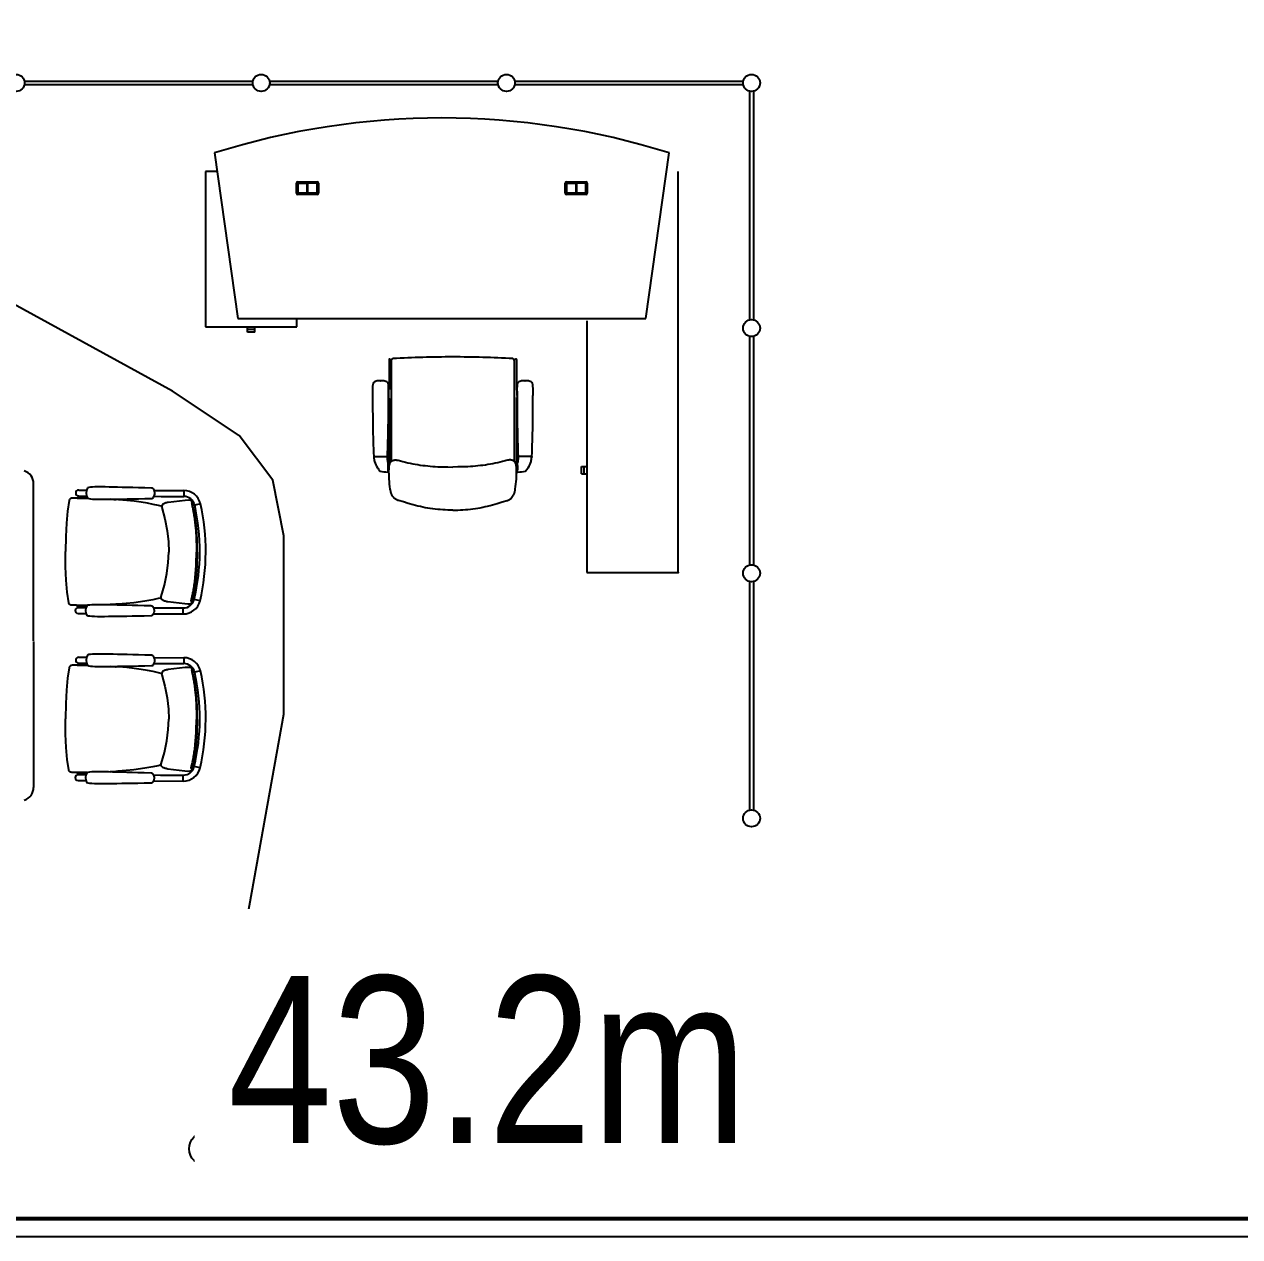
# Model space of a CAD drawing. Header units: millimetres. Extents: x 391350 to 515311, y -283575 to -199845.
# Drawn here: x 419311 to 424764, y -277445 to -272005 of the extents above; entities that cross this region are included whole.
import ezdxf

# ---------------------------------------------------------------- set-up
doc = ezdxf.new("R2010")
doc.units = ezdxf.units.MM
doc.set_wipeout_variables(frame=1)
doc.layers.add('Evac_Path_Fail', color=1, linetype='Continuous')
doc.styles.get("Standard").update_dxf_attribs({"font": 'arial.ttf'})

msp = doc.modelspace()

# ---------------------------------------------------------------- linework, layer by layer
at = {"color": 0}
for p, q in [((419311.5, -272259.3), (420336.5, -272259.3)), ((420336.5, -272276.3), (419311.5, -272276.3)), ((420411.5, -272259.3), (421436.5, -272259.3)), ((421436.5, -272276.3), (420411.5, -272276.3)), ((421511.5, -272259.3), (422536.5, -272259.3)), ((422536.5, -272276.3), (421511.5, -272276.3)), ((422565.5, -273330.3), (422565.5, -272305.3)), ((422582.5, -272305.3), (422582.5, -273330.3)), ((420164.7, -272581.9), (420269.2, -273325)), ((422099.2, -273325), (422203.6, -272581.9)), ((420123.2, -272665), (420123.2, -273362)), ((420176.4, -272665), (420123.2, -272665)), ((420538.2, -272711), (420624.2, -272711)), ((421744.2, -272711), (421830.2, -272711)), ((422245.2, -274465), (422245.2, -272665)), ((420532.2, -272763), (420532.2, -272717)), ((420538.2, -272719), (420538.2, -272761)), ((420624.2, -272769), (420538.2, -272769)), ((420538.7, -272761), (420538.7, -272719)), ((420622.2, -272717), (420540.2, -272717)), ((420540.2, -272717.5), (420580.9, -272717.5)), ((420580.9, -272762.5), (420540.2, -272762.5)), ((420540.2, -272763), (420622.2, -272763)), ((420578.9, -272717.5), (420578.9, -272762.5)), ((420580.9, -272717.5), (420580.9, -272762.5)), ((420581.4, -272762.5), (420581.4, -272717.5)), ((420622.2, -272717.5), (420581.4, -272717.5)), ((420622.2, -272762.5), (420581.4, -272762.5)), ((420583.4, -272762.5), (420583.4, -272717.5)), ((420623.7, -272719), (420623.7, -272761)), ((420624.2, -272761), (420624.2, -272719)), ((420630.2, -272717), (420630.2, -272763)), ((421738.2, -272763), (421738.2, -272717)), ((421744.2, -272719), (421744.2, -272761)), ((421830.2, -272769), (421744.2, -272769)), ((421744.7, -272761), (421744.7, -272719)), ((421828.2, -272717), (421746.2, -272717)), ((421746.2, -272717.5), (421786.9, -272717.5)), ((421786.9, -272762.5), (421746.2, -272762.5)), ((421746.2, -272763), (421828.2, -272763)), ((421784.9, -272717.5), (421784.9, -272762.5)), ((421786.9, -272717.5), (421786.9, -272762.5)), ((421787.4, -272762.5), (421787.4, -272717.5)), ((421828.2, -272717.5), (421787.4, -272717.5)), ((421828.2, -272762.5), (421787.4, -272762.5)), ((421789.4, -272762.5), (421789.4, -272717.5)), ((421829.7, -272719), (421829.7, -272761)), ((421830.2, -272761), (421830.2, -272719)), ((421836.2, -272717), (421836.2, -272763)), ((420123.2, -273362), (420534.2, -273362)), ((420269.2, -273325), (422099.2, -273325)), ((420311.7, -273374.5), (420311.7, -273362)), ((420345.7, -273374.5), (420345.7, -273362)), ((420534.2, -273362), (420534.2, -273325)), ((421835.2, -273335.3), (421835.2, -274465)), ((420345.7, -273374.5), (420311.7, -273374.5)), ((420311.8, -273386.5), (420311.8, -273374.5)), ((420345.6, -273386.5), (420311.8, -273386.5)), ((420345.6, -273386.5), (420345.6, -273374.5)), ((422565.5, -274430.3), (422565.5, -273405.3)), ((422582.5, -273405.3), (422582.5, -274430.3)), ((420947.4, -273508.7), (420947.4, -273643.2)), ((420950.2, -273506.9), (420957.5, -273510.4)), ((420957.4, -273511.5), (420957.4, -273966.1)), ((421516.5, -273506.9), (421509.3, -273510.4)), ((421509.4, -273511.5), (421509.4, -273966.1)), ((421519.4, -273508.7), (421519.4, -273643.2)), ((420909.4, -273604.4, -0.1), (420908.4, -273604.4, -0.1)), ((420909.4, -273604.4, -0.1), (420910.4, -273604.4, -0.1)), ((421557.3, -273604.4, -0.1), (421556.3, -273604.4, -0.1)), ((421557.3, -273604.4, -0.1), (421558.3, -273604.4, -0.1)), ((420944.4, -273650.3), (420944.4, -273676.2)), ((420945.9, -273646.7), (420945.8, -273646.8)), ((420945.9, -273679.8), (420945.8, -273679.7)), ((420947.4, -273683.3), (420947.4, -273973.6)), ((421519.4, -273683.3), (421519.4, -273973.6)), ((421520.8, -273646.7), (421520.9, -273646.8)), ((421520.8, -273679.8), (421520.9, -273679.7)), ((421522.4, -273650.3), (421522.4, -273676.2)), ((420879.2, -273944.2, -0.1), (420939.6, -273944.2, -0.1)), ((420879.4, -273944.2, -0.1), (420879.4, -273947.2, -0.1)), ((420939.4, -273944.2, -0.1), (420939.4, -273958, -0.1)), ((421587.5, -273944.2, -0.1), (421527.1, -273944.2, -0.1)), ((421527.3, -273944.2, -0.1), (421527.3, -273958, -0.1)), ((421587.3, -273944.2, -0.1), (421587.3, -273947.2, -0.1)), ((420943.4, -274012.6, -0.1), (420943.4, -273974.2, -0.1)), ((420943.4, -273979.2, -0.1), (420946.4, -273984.2, -0.1)), ((420943.4, -273984.2, -0.1), (420943.4, -274004.2, -0.1)), ((420943.4, -273988.2, -0.1), (420943.4, -273986.5, -0.1)), ((420943.4, -274000.4, -0.1), (420943.4, -273988.2, -0.1)), ((420943.4, -274000.2, -0.1), (420943.4, -274002, -0.1)), ((420943.4, -274009.2, -0.1), (420946.4, -274004.2, -0.1)), ((420946.4, -273984.2, -0.1), (420946.4, -273987.2, -0.1)), ((420946.4, -273987.2, -0.1), (420946.4, -274001.2, -0.1)), ((420946.4, -274001.2, -0.1), (420946.4, -274004.2, -0.1)), ((421523.3, -273979.2, -0.1), (421520.3, -273984.2, -0.1)), ((421520.3, -273984.2, -0.1), (421520.3, -273987.2, -0.1)), ((421520.3, -273987.2, -0.1), (421520.3, -274001.2, -0.1)), ((421520.3, -274001.2, -0.1), (421520.3, -274004.2, -0.1)), ((421523.3, -274009.2, -0.1), (421520.3, -274004.2, -0.1)), ((421523.3, -274012.6, -0.1), (421523.3, -273974.2, -0.1)), ((421523.3, -273984.2, -0.1), (421523.3, -274004.2, -0.1)), ((421523.3, -273988.2, -0.1), (421523.3, -273986.5, -0.1)), ((421523.3, -274000.4, -0.1), (421523.3, -273988.2, -0.1)), ((421523.3, -274000.2, -0.1), (421523.3, -274002, -0.1)), ((421810.2, -274022.4), (421810.2, -273988.6)), ((421810.2, -273988.6), (421822.2, -273988.6)), ((421810.2, -274022.4), (421822.2, -274022.4)), ((421822.2, -274022.5), (421822.2, -273988.5)), ((421822.2, -273988.5), (421835.2, -273988.5)), ((421822.2, -274022.5), (421835.2, -274022.5)), ((419352.7, -274770.9), (419352.7, -274065.8)), ((419540.3, -274130.7, 0.3), (419535.9, -274130.7, 0.3)), ((419546.6, -274130.7, 0.3), (419540.3, -274130.7, 0.3)), ((419548, -274130.6, 0.3), (419540.8, -274130.7, 0.3)), ((419547.9, -274130.6, 0.3), (419546.6, -274130.7, 0.3)), ((419563.9, -274130.7, 0.3), (419547.9, -274130.6, 0.3)), ((419554.9, -274121.1, 0.3), (419590.3, -274121.3, 0.3)), ((419555, -274094.4, 0.3), (419590.4, -274094.6, 0.3)), ((419890.1, -274128.2, 0.3), (419890.1, -274128.2, 0.3)), ((419890.2, -274090.6, 0.3), (419890.2, -274090.6, 0.3)), ((419893.1, -274122.7, 0.3), (419924.9, -274122.9, 0.3)), ((419893.2, -274096, 0.3), (420026.8, -274096.7, 0.3)), ((419924.9, -274122.9, 0.3), (420026.7, -274123.4, 0.3)), ((420026.8, -274096.7, 0.3), (420026.7, -274123.4, 0.3)), ((419512.1, -274141.7, 0.3), (419512.1, -274141.7, 0.3)), ((419723.4, -274137.3, 0.3), (419698.4, -274135.7, 0.3)), ((419924.5, -274167, 0.3), (419925.2, -274167.2, 0.3)), ((419927.3, -274167.7, 0.3), (419925.2, -274167.2, 0.3)), ((419927.5, -274173.4, 0.3), (419927.5, -274173.4, 0.3)), ((420056.3, -274140.7, 0.3), (420047.3, -274140.4, 0.3)), ((420056.7, -274140.8, 0.3), (420056.3, -274140.7, 0.3)), ((420058.5, -274141.3, 0.3), (420056.7, -274140.8, 0.3)), ((420060, -274142.4, 0.3), (420058.5, -274141.3, 0.3)), ((420061.2, -274143.8, 0.3), (420060, -274142.4, 0.3)), ((420064.7, -274152.7, 0.3), (420064.7, -274152.7, 0.3)), ((420101.3, -274156.5, 0.3), (420075.3, -274162.4, 0.3)), ((421233.4, -274184.5), (421233.3, -274184.5)), ((421233.3, -274184.5), (421233.4, -274184.5)), ((421835.2, -274465), (422245.2, -274465)), ((422565.5, -275530.3), (422565.5, -274505.3)), ((422582.5, -274505.3), (422582.5, -275530.3)), ((419509.9, -274600.4, 0.3), (419509.9, -274600.4, 0.3)), ((419538, -274611.8, 0.3), (419533.6, -274611.7, 0.3)), ((419544.3, -274611.8, 0.3), (419538, -274611.8, 0.3)), ((419545.7, -274611.9, 0.3), (419538.5, -274611.7, 0.3)), ((419545.6, -274611.9, 0.3), (419544.3, -274611.8, 0.3)), ((419561.6, -274612, 0.3), (419545.6, -274611.9, 0.3)), ((419552.5, -274621.4, 0.3), (419587.9, -274621.6, 0.3)), ((419721.1, -274606.8, 0.3), (419696.2, -274608.3, 0.3)), ((419887.7, -274617.6, 0.3), (419887.7, -274617.6, 0.3)), ((419890.7, -274623, 0.3), (419922.5, -274623.2, 0.3)), ((419922.5, -274579.1, 0.3), (419923.2, -274578.9, 0.3)), ((419922.5, -274623.2, 0.3), (420024.3, -274623.7, 0.3)), ((419925.3, -274578.4, 0.3), (419923.2, -274578.9, 0.3)), ((419925.6, -274572.7, 0.3), (419925.6, -274572.8, 0.3)), ((420054.1, -274606.6, 0.3), (420045, -274606.9, 0.3)), ((420054.5, -274606.6, 0.3), (420054.1, -274606.6, 0.3)), ((420056.3, -274606, 0.3), (420054.5, -274606.6, 0.3)), ((420057.8, -274605, 0.3), (420056.3, -274606, 0.3)), ((420059, -274603.6, 0.3), (420057.8, -274605, 0.3)), ((420062.6, -274594.7, 0.3), (420062.6, -274594.7, 0.3)), ((420099.2, -274591.3, 0.3), (420073.2, -274585.1, 0.3)), ((419552.4, -274648.1, 0.3), (419587.8, -274648.3, 0.3)), ((419887.6, -274655.2, 0.3), (419887.6, -274655.2, 0.3)), ((419890.6, -274649.7, 0.3), (420024.2, -274650.4, 0.3)), ((420024.2, -274650.4, 0.3), (420024.3, -274623.7, 0.3)), ((419352.7, -274773.9), (419352.7, -275429)), ((419890.2, -274840.6, 0.3), (419890.2, -274840.6, 0.3)), ((419512.1, -274891.7, 0.3), (419512.1, -274891.7, 0.3)), ((419540.3, -274880.7, 0.3), (419535.9, -274880.7, 0.3)), ((419546.6, -274880.7, 0.3), (419540.3, -274880.7, 0.3)), ((419548, -274880.6, 0.3), (419540.8, -274880.7, 0.3)), ((419547.9, -274880.6, 0.3), (419546.6, -274880.7, 0.3)), ((419563.9, -274880.7, 0.3), (419547.9, -274880.6, 0.3)), ((419554.9, -274871.1, 0.3), (419590.3, -274871.3, 0.3)), ((419555, -274844.4, 0.3), (419590.4, -274844.6, 0.3)), ((419723.4, -274887.3, 0.3), (419698.4, -274885.7, 0.3)), ((419890.1, -274878.2, 0.3), (419890.1, -274878.2, 0.3)), ((419893.1, -274872.7, 0.3), (419924.9, -274872.9, 0.3)), ((419893.2, -274846, 0.3), (420026.8, -274846.7, 0.3)), ((419924.9, -274872.9, 0.3), (420026.7, -274873.4, 0.3)), ((420026.8, -274846.7, 0.3), (420026.7, -274873.4, 0.3)), ((420056.3, -274890.7, 0.3), (420047.3, -274890.4, 0.3)), ((420056.7, -274890.8, 0.3), (420056.3, -274890.7, 0.3)), ((420058.5, -274891.3, 0.3), (420056.7, -274890.8, 0.3)), ((420060, -274892.4, 0.3), (420058.5, -274891.3, 0.3)), ((420061.2, -274893.8, 0.3), (420060, -274892.4, 0.3)), ((419924.5, -274917, 0.3), (419925.2, -274917.2, 0.3)), ((419927.3, -274917.7, 0.3), (419925.2, -274917.2, 0.3)), ((419927.5, -274923.4, 0.3), (419927.5, -274923.4, 0.3)), ((420064.7, -274902.7, 0.3), (420064.7, -274902.7, 0.3)), ((420101.3, -274906.5, 0.3), (420075.3, -274912.4, 0.3)), ((419922.5, -275329.1, 0.3), (419923.2, -275328.9, 0.3)), ((419925.3, -275328.4, 0.3), (419923.2, -275328.9, 0.3)), ((419925.6, -275322.7, 0.3), (419925.6, -275322.8, 0.3)), ((419509.9, -275350.4, 0.3), (419509.9, -275350.4, 0.3)), ((419538, -275361.8, 0.3), (419533.6, -275361.7, 0.3)), ((419544.3, -275361.8, 0.3), (419538, -275361.8, 0.3)), ((419545.7, -275361.9, 0.3), (419538.5, -275361.7, 0.3)), ((419545.6, -275361.9, 0.3), (419544.3, -275361.8, 0.3)), ((419561.6, -275362, 0.3), (419545.6, -275361.9, 0.3)), ((419552.5, -275371.4, 0.3), (419587.9, -275371.6, 0.3)), ((419721.1, -275356.8, 0.3), (419696.2, -275358.3, 0.3)), ((419887.7, -275367.6, 0.3), (419887.7, -275367.6, 0.3)), ((419890.7, -275373, 0.3), (419922.5, -275373.2, 0.3)), ((419922.5, -275373.2, 0.3), (420024.3, -275373.7, 0.3)), ((420024.2, -275400.4, 0.3), (420024.3, -275373.7, 0.3)), ((420054.1, -275356.6, 0.3), (420045, -275356.9, 0.3)), ((420054.5, -275356.6, 0.3), (420054.1, -275356.6, 0.3)), ((420056.3, -275356, 0.3), (420054.5, -275356.6, 0.3)), ((420057.8, -275355, 0.3), (420056.3, -275356, 0.3)), ((420059, -275353.6, 0.3), (420057.8, -275355, 0.3)), ((420062.6, -275344.7, 0.3), (420062.6, -275344.7, 0.3)), ((420099.2, -275341.3, 0.3), (420073.2, -275335.1, 0.3)), ((419552.4, -275398.1, 0.3), (419587.8, -275398.3, 0.3)), ((419887.6, -275405.2, 0.3), (419887.6, -275405.2, 0.3)), ((419890.6, -275399.7, 0.3), (420024.2, -275400.4, 0.3)), ((430845.1, -277360.5), (413148.9, -277360.5)), ((430895.1, -277370), (413149.4, -277370)), ((430895.1, -277445), (413142, -277445))]:
    msp.add_line(p, q, dxfattribs=at)
at = {"color": 0, "flags": 128}
msp.add_lwpolyline([(421233.4, -274184.4), (421222.1, -274184.3), (421210.8, -274184.1), (421199.5, -274183.8), (421188.2, -274183.3), (421176.9, -274182.5), (421165.6, -274181.6), (421154.4, -274180.4), (421143.2, -274179.1), (421132, -274177.5), (421120.9, -274175.7), (421109.8, -274173.7), (421098.8, -274171.4), (421087.9, -274168.9), (421077, -274166.3), (421066.1, -274163.5), (421055.3, -274160.6), (421033.6, -274154.4), (421011.8, -274148.1), (420989.8, -274141.7), (420987.1, -274140.8), (420984.5, -274139.8), (420981.9, -274138.7), (420979.4, -274137.5), (420977, -274136), (420974.7, -274134.4), (420972.5, -274132.7), (420970.4, -274130.7), (420968.5, -274128.7), (420966.6, -274126.5), (420964.9, -274124.2), (420963.3, -274121.9), (420961.8, -274119.5), (420960.5, -274117), (420959.2, -274114.4), (420958.1, -274111.8), (420957.1, -274109.2), (420956.2, -274106.5), (420955.5, -274103.8), (420954.8, -274101.1), (420953.7, -274095.5), (420952.8, -274089.9), (420951.3, -274078.7), (420950.1, -274067.5), (420949.1, -274056.3), (420948.3, -274045.1), (420947.6, -274034), (420947.2, -274022.8), (420947.1, -274011.5), (420947.1, -274005.7), (420947.2, -273999.9), (420947.5, -273994.1), (420948, -273988.3), (420948.4, -273985.4), (420948.9, -273982.6), (420949.6, -273979.9), (420950.4, -273977.2), (420951.5, -273974.6), (420952.7, -273972.1), (420954.2, -273969.7), (420956, -273967.5), (420958, -273965.5), (420959.1, -273964.6), (420960.2, -273963.8), (420961.4, -273963.1), (420962.7, -273962.4), (420965.3, -273961.3), (420968, -273960.5), (420970.8, -273959.9), (420973.7, -273959.6), (420976.6, -273959.5), (420979.5, -273959.5), (420982.4, -273959.7), (420985.2, -273960), (420988, -273960.5), (420993.5, -273961.7), (420999, -273963.1), (421009.8, -273966.3), (421020.6, -273969.3), (421031.6, -273972), (421042.6, -273974.5), (421053.7, -273976.7), (421064.8, -273978.7), (421075.9, -273980.6), (421087.1, -273982.3), (421098.3, -273983.8), (421109.5, -273985.1), (421120.7, -273986.3), (421131.9, -273987.4), (421143.2, -273988.3), (421154.4, -273989.1), (421165.7, -273989.7), (421177, -273990.2), (421188.2, -273990.6), (421210.8, -273991.1), (421233.4, -273991.4)], dxfattribs=at)
at = {"color": 0, "extrusion": (0, 0, -1), "flags": 128}
msp.add_lwpolyline([(-421233.4, -274184.4), (-421244.6, -274184.3), (-421255.9, -274184.1), (-421267.2, -274183.8), (-421278.5, -274183.3), (-421289.8, -274182.5), (-421301.1, -274181.6), (-421312.3, -274180.4), (-421323.5, -274179.1), (-421334.7, -274177.5), (-421345.8, -274175.7), (-421356.9, -274173.7), (-421367.9, -274171.4), (-421378.8, -274168.9), (-421389.7, -274166.3), (-421400.6, -274163.5), (-421411.5, -274160.6), (-421433.1, -274154.4), (-421454.9, -274148.1), (-421476.9, -274141.7), (-421479.6, -274140.8), (-421482.2, -274139.8), (-421484.8, -274138.7), (-421487.3, -274137.5), (-421489.7, -274136), (-421492, -274134.4), (-421494.2, -274132.7), (-421496.3, -274130.7), (-421498.2, -274128.7), (-421500.1, -274126.5), (-421501.8, -274124.2), (-421503.4, -274121.9), (-421504.9, -274119.5), (-421506.2, -274117), (-421507.5, -274114.4), (-421508.6, -274111.8), (-421509.6, -274109.2), (-421510.5, -274106.5), (-421511.2, -274103.8), (-421511.9, -274101.1), (-421513, -274095.5), (-421513.9, -274089.9), (-421515.4, -274078.7), (-421516.6, -274067.5), (-421517.6, -274056.3), (-421518.5, -274045.1), (-421519.1, -274034), (-421519.5, -274022.8), (-421519.7, -274011.5), (-421519.6, -274005.7), (-421519.5, -273999.9), (-421519.2, -273994.1), (-421518.8, -273988.3), (-421518.4, -273985.4), (-421517.8, -273982.6), (-421517.2, -273979.9), (-421516.3, -273977.2), (-421515.3, -273974.6), (-421514, -273972.1), (-421512.5, -273969.7), (-421510.7, -273967.5), (-421508.7, -273965.5), (-421507.6, -273964.6), (-421506.5, -273963.8), (-421505.3, -273963.1), (-421504, -273962.4), (-421501.4, -273961.3), (-421498.7, -273960.5), (-421495.9, -273959.9), (-421493, -273959.6), (-421490.1, -273959.5), (-421487.2, -273959.5), (-421484.3, -273959.7), (-421481.5, -273960), (-421478.7, -273960.5), (-421473.2, -273961.7), (-421467.8, -273963.1), (-421456.9, -273966.3), (-421446.1, -273969.3), (-421435.1, -273972), (-421424.1, -273974.5), (-421413, -273976.7), (-421401.9, -273978.7), (-421390.8, -273980.6), (-421379.6, -273982.3), (-421368.4, -273983.8), (-421357.2, -273985.1), (-421346, -273986.3), (-421334.8, -273987.4), (-421323.5, -273988.3), (-421312.3, -273989.1), (-421301, -273989.7), (-421289.7, -273990.2), (-421278.5, -273990.6), (-421255.9, -273991.1), (-421233.4, -273991.4)], dxfattribs=at)
at = {"color": 0, "elevation": 0.3}
for points in [[(419535.9, -274130.7), (419534.1, -274130.7), (419532.3, -274130.7), (419530.7, -274130.7), (419529.2, -274130.8), (419527.8, -274130.8), (419526.5, -274130.9), (419525.3, -274131), (419524.1, -274131.1), (419522.9, -274131.2), (419521.5, -274131.5), (419520.1, -274132), (419518.6, -274132.7), (419517.3, -274133.5), (419515.9, -274134.7), (419514.7, -274136), (419513.6, -274137.6), (419512.7, -274139.4), (419512.1, -274141.4), (419512.1, -274141.7)], [(419595.1, -274131.1), (419586.4, -274130.9), (419563.9, -274130.7)], [(419594.4, -274130.9), (419600, -274132.9), (419607.2, -274134.1), (419616.3, -274135), (419627.6, -274135.6), (419641.3, -274135.9), (419656.6, -274136), (419673.2, -274135.9), (419690.8, -274135.8), (419709.3, -274135.6), (419729.1, -274135.3), (419750.2, -274135), (419772.7, -274134.6), (419796.9, -274134.2), (419823, -274133.7), (419851.5, -274133.1), (419881.9, -274132.4)], [(419882.2, -274086.2), (419851.8, -274085.3), (419823.3, -274084.4), (419797.2, -274083.7), (419773, -274083), (419750.5, -274082.4), (419729.4, -274081.9), (419709.7, -274081.5), (419691.1, -274081.1), (419673.5, -274080.8), (419657, -274080.6), (419641.6, -274080.5), (419627.9, -274080.7), (419616.6, -274081.2), (419607.5, -274081.9), (419600.2, -274083.1), (419594.6, -274085.1)], [(419881.9, -274132.4), (419883.8, -274132.2), (419886.5, -274131.3), (419888.8, -274129.6), (419890.1, -274128.2)], [(419890.2, -274090.6), (419889, -274089.2), (419886.8, -274087.5), (419884.1, -274086.5), (419882.2, -274086.2)], [(419890.1, -274128.2), (419892.7, -274123.7), (419894.9, -274118.1), (419895.9, -274112.4), (419896, -274106.5), (419895, -274100.7), (419892.9, -274095.2), (419890.2, -274090.6)], [(419512.1, -274141.7), (419505.1, -274189), (419500, -274242.5), (419496.6, -274302.8), (419495, -274371)], [(419924.5, -274167), (419913.4, -274164.3), (419889.5, -274159), (419863.3, -274154), (419834.7, -274149.3), (419803.6, -274145), (419770.1, -274141.3), (419733.3, -274138.1), (419723.4, -274137.3)], [(419956.8, -274149.9), (419952.7, -274150.8), (419948.9, -274151.6), (419945.4, -274152.6), (419942.2, -274153.5), (419939.3, -274154.6), (419936.6, -274155.8), (419934.1, -274157.3), (419931.6, -274159.3), (419929.1, -274162.2), (419927.4, -274166.2), (419927, -274170.7), (419927.5, -274173.4)], [(419927.5, -274173.4), (419941.1, -274224.4), (419951.4, -274277), (419957.1, -274327.2), (419958.6, -274373.2)], [(420047.1, -274140.4), (420033.1, -274141.3), (419956.8, -274149.9)], [(420064.7, -274152.7), (420064.1, -274150.5), (420063.2, -274147.7), (420062.2, -274145.5), (420061.2, -274143.8)], [(420086.9, -274373.8), (420086, -274313.3), (420082, -274255.3), (420074.8, -274201.3), (420064.7, -274152.7)], [(419509.9, -274600.4), (419503.3, -274553.1), (419498.8, -274499.5), (419495.9, -274439.3), (419495, -274371)], [(419925.6, -274572.8), (419939.7, -274521.8), (419950.5, -274469.4), (419956.6, -274419.2), (419958.6, -274373.2)], [(420086.9, -274373.8), (420085.4, -274434.3), (420080.9, -274492.3), (420073.1, -274546.2), (420062.6, -274594.7)], [(419533.6, -274611.7), (419531.8, -274611.7), (419530.1, -274611.6), (419528.5, -274611.6), (419527, -274611.5), (419525.6, -274611.5), (419524.3, -274611.4), (419523, -274611.3), (419521.8, -274611.2), (419520.6, -274611), (419519.2, -274610.7), (419517.8, -274610.2), (419516.4, -274609.5), (419515, -274608.7), (419513.7, -274607.5), (419512.4, -274606.2), (419511.4, -274604.6), (419510.5, -274602.8), (419510, -274600.8), (419509.9, -274600.4)], [(419592.8, -274611.8), (419584.1, -274612), (419561.6, -274612)], [(419592.1, -274612.1), (419597.7, -274610.1), (419604.9, -274608.9), (419614, -274608.2), (419625.4, -274607.7), (419639, -274607.5), (419654.4, -274607.6), (419671, -274607.8), (419688.5, -274608.1), (419707.1, -274608.5), (419726.8, -274608.9), (419747.9, -274609.4), (419770.4, -274610), (419794.6, -274610.7), (419820.8, -274611.4), (419849.2, -274612.3), (419879.7, -274613.2)], [(419922.5, -274579.1), (419911.4, -274581.7), (419887.5, -274586.7), (419861.2, -274591.5), (419832.5, -274595.9), (419801.5, -274599.9), (419767.9, -274603.4), (419731, -274606.2), (419721.1, -274606.8)], [(419879.7, -274613.2), (419881.5, -274613.5), (419884.2, -274614.4), (419886.5, -274616.1), (419887.7, -274617.6)], [(419887.7, -274617.6), (419890.4, -274622.1), (419892.4, -274627.7), (419893.5, -274633.4), (419893.4, -274639.3), (419892.4, -274645.1), (419890.3, -274650.6), (419887.6, -274655.2)], [(419954.7, -274596.5), (419950.6, -274595.6), (419946.8, -274594.7), (419943.3, -274593.7), (419940.1, -274592.7), (419937.2, -274591.6), (419934.6, -274590.4), (419932, -274588.9), (419929.5, -274586.9), (419927.1, -274583.9), (419925.4, -274579.9), (419925.1, -274575.4), (419925.6, -274572.7)], [(420044.9, -274606.9), (420030.9, -274605.8), (419954.7, -274596.5)], [(420062.6, -274594.7), (420062, -274597), (420061, -274599.7), (420060, -274601.9), (420059, -274603.6)], [(419879.4, -274659.4), (419849.1, -274660.1), (419820.6, -274660.7), (419794.4, -274661.2), (419770.2, -274661.6), (419747.7, -274662), (419726.7, -274662.3), (419706.9, -274662.6), (419688.3, -274662.7), (419670.8, -274662.9), (419654.2, -274663), (419638.8, -274662.9), (419625.1, -274662.6), (419613.8, -274662), (419604.7, -274661.1), (419597.5, -274659.9), (419591.9, -274657.9)], [(419887.6, -274655.2), (419886.3, -274656.6), (419884, -274658.2), (419881.4, -274659.2), (419879.4, -274659.4)], [(419882.2, -274836.2), (419851.8, -274835.3), (419823.3, -274834.4), (419797.2, -274833.7), (419773, -274833), (419750.5, -274832.4), (419729.4, -274831.9), (419709.7, -274831.5), (419691.1, -274831.1), (419673.5, -274830.8), (419657, -274830.6), (419641.6, -274830.5), (419627.9, -274830.7), (419616.6, -274831.2), (419607.5, -274831.9), (419600.2, -274833.1), (419594.6, -274835.1)], [(419890.2, -274840.6), (419889, -274839.2), (419886.8, -274837.5), (419884.1, -274836.5), (419882.2, -274836.2)], [(419890.1, -274878.2), (419892.7, -274873.7), (419894.9, -274868.1), (419895.9, -274862.4), (419896, -274856.5), (419895, -274850.7), (419892.9, -274845.2), (419890.2, -274840.6)], [(419512.1, -274891.7), (419505.1, -274939), (419500, -274992.5), (419496.6, -275052.8), (419495, -275121)], [(419535.9, -274880.7), (419534.1, -274880.7), (419532.3, -274880.7), (419530.7, -274880.7), (419529.2, -274880.8), (419527.8, -274880.8), (419526.5, -274880.9), (419525.3, -274881), (419524.1, -274881.1), (419522.9, -274881.2), (419521.5, -274881.5), (419520.1, -274882), (419518.6, -274882.7), (419517.3, -274883.5), (419515.9, -274884.7), (419514.7, -274886), (419513.6, -274887.6), (419512.7, -274889.4), (419512.1, -274891.4), (419512.1, -274891.7)], [(419595.1, -274881.1), (419586.4, -274880.9), (419563.9, -274880.7)], [(419594.4, -274880.9), (419600, -274882.9), (419607.2, -274884.1), (419616.3, -274885), (419627.6, -274885.6), (419641.3, -274885.9), (419656.6, -274886), (419673.2, -274885.9), (419690.8, -274885.8), (419709.3, -274885.6), (419729.1, -274885.3), (419750.2, -274885), (419772.7, -274884.6), (419796.9, -274884.2), (419823, -274883.7), (419851.5, -274883.1), (419881.9, -274882.4)], [(419924.5, -274917), (419913.4, -274914.3), (419889.5, -274909), (419863.3, -274904), (419834.7, -274899.3), (419803.6, -274895), (419770.1, -274891.3), (419733.3, -274888.1), (419723.4, -274887.3)], [(419881.9, -274882.4), (419883.8, -274882.2), (419886.5, -274881.3), (419888.8, -274879.6), (419890.1, -274878.2)], [(420047.1, -274890.4), (420033.1, -274891.3), (419956.8, -274899.9)], [(420064.7, -274902.7), (420064.1, -274900.5), (420063.2, -274897.7), (420062.2, -274895.5), (420061.2, -274893.8)], [(419956.8, -274899.9), (419952.7, -274900.8), (419948.9, -274901.6), (419945.4, -274902.6), (419942.2, -274903.5), (419939.3, -274904.6), (419936.6, -274905.8), (419934.1, -274907.3), (419931.6, -274909.3), (419929.1, -274912.2), (419927.4, -274916.2), (419927, -274920.7), (419927.5, -274923.4)], [(419927.5, -274923.4), (419941.1, -274974.4), (419951.4, -275027), (419957.1, -275077.2), (419958.6, -275123.2)], [(420086.9, -275123.8), (420086, -275063.3), (420082, -275005.3), (420074.8, -274951.3), (420064.7, -274902.7)], [(419509.9, -275350.4), (419503.3, -275303.1), (419498.8, -275249.5), (419495.9, -275189.3), (419495, -275121)], [(419925.6, -275322.8), (419939.7, -275271.8), (419950.5, -275219.4), (419956.6, -275169.2), (419958.6, -275123.2)], [(420086.9, -275123.8), (420085.4, -275184.3), (420080.9, -275242.3), (420073.1, -275296.2), (420062.6, -275344.7)], [(419922.5, -275329.1), (419911.4, -275331.7), (419887.5, -275336.7), (419861.2, -275341.5), (419832.5, -275345.9), (419801.5, -275349.9), (419767.9, -275353.4), (419731, -275356.2), (419721.1, -275356.8)], [(419954.7, -275346.5), (419950.6, -275345.6), (419946.8, -275344.7), (419943.3, -275343.7), (419940.1, -275342.7), (419937.2, -275341.6), (419934.6, -275340.4), (419932, -275338.9), (419929.5, -275336.9), (419927.1, -275333.9), (419925.4, -275329.9), (419925.1, -275325.4), (419925.6, -275322.7)], [(419533.6, -275361.7), (419531.8, -275361.7), (419530.1, -275361.6), (419528.5, -275361.6), (419527, -275361.5), (419525.6, -275361.5), (419524.3, -275361.4), (419523, -275361.3), (419521.8, -275361.2), (419520.6, -275361), (419519.2, -275360.7), (419517.8, -275360.2), (419516.4, -275359.5), (419515, -275358.7), (419513.7, -275357.5), (419512.4, -275356.2), (419511.4, -275354.6), (419510.5, -275352.8), (419510, -275350.8), (419509.9, -275350.4)], [(419592.8, -275361.8), (419584.1, -275362), (419561.6, -275362)], [(419592.1, -275362.1), (419597.7, -275360.1), (419604.9, -275358.9), (419614, -275358.2), (419625.4, -275357.7), (419639, -275357.5), (419654.4, -275357.6), (419671, -275357.8), (419688.5, -275358.1), (419707.1, -275358.5), (419726.8, -275358.9), (419747.9, -275359.4), (419770.4, -275360), (419794.6, -275360.7), (419820.8, -275361.4), (419849.2, -275362.3), (419879.7, -275363.2)], [(419879.7, -275363.2), (419881.5, -275363.5), (419884.2, -275364.4), (419886.5, -275366.1), (419887.7, -275367.6)], [(419887.7, -275367.6), (419890.4, -275372.1), (419892.4, -275377.7), (419893.5, -275383.4), (419893.4, -275389.3), (419892.4, -275395.1), (419890.3, -275400.6), (419887.6, -275405.2)], [(420044.9, -275356.9), (420030.9, -275355.8), (419954.7, -275346.5)], [(420062.6, -275344.7), (420062, -275347), (420061, -275349.7), (420060, -275351.9), (420059, -275353.6)], [(419879.4, -275409.4), (419849.1, -275410.1), (419820.6, -275410.7), (419794.4, -275411.2), (419770.2, -275411.6), (419747.7, -275412), (419726.7, -275412.3), (419706.9, -275412.6), (419688.3, -275412.7), (419670.8, -275412.9), (419654.2, -275413), (419638.8, -275412.9), (419625.1, -275412.6), (419613.8, -275412), (419604.7, -275411.1), (419597.5, -275409.9), (419591.9, -275407.9)], [(419887.6, -275405.2), (419886.3, -275406.6), (419884, -275408.2), (419881.4, -275409.2), (419879.4, -275409.4)]]:
    msp.add_lwpolyline(points, dxfattribs=at)
at = {"color": 0}
for centre in [(419274, -272267.8), (420374, -272267.8), (421474, -272267.8), (422574, -272267.8), (422574, -273367.8), (422574, -274467.8), (422574, -275567.8)]:
    msp.add_circle(centre, 38, dxfattribs=at)
for centre, radius, start, end in [((421184.2, -275815.2), 3390.2, 72.5003, 107.4997), ((420538.2, -272717), 6, 90, 180), ((420624.2, -272717), 6, 0, 90), ((421744.2, -272717), 6, 90, 180), ((421830.2, -272717), 6, 0, 90), ((420538.2, -272763), 6, 180, 270), ((420540.2, -272719), 2, 90, 180), ((420540.2, -272761), 2, 180, 270), ((420540.2, -272719), 1.5, 90, 180), ((420540.2, -272761), 1.5, 180, 270), ((420622.2, -272719), 2, 0, 90), ((420622.2, -272719), 1.5, 0, 90), ((420622.2, -272761), 2, 270, 0), ((420622.2, -272761), 1.5, 270, 0), ((420624.2, -272763), 6, 270, 0), ((421744.2, -272763), 6, 180, 270), ((421746.2, -272719), 2, 90, 180), ((421746.2, -272761), 2, 180, 270), ((421746.2, -272719), 1.5, 90, 180), ((421746.2, -272761), 1.5, 180, 270), ((421828.2, -272719), 2, 0, 90), ((421828.2, -272719), 1.5, 0, 90), ((421828.2, -272761), 2, 270, 0), ((421828.2, -272761), 1.5, 270, 0), ((421830.2, -272763), 6, 270, 0), ((420949.4, -273508.7), 2, 64.1492, 180), ((420964.4, -273511.5), 7, 93.0846, 180), ((421233.4, -278503.3), 5006, 90, 93.0846), ((421233.4, -278503.3), 5006, 86.9154, 90), ((421502.4, -273511.5), 7, 0, 86.9154), ((421517.4, -273508.7), 2, 0, 115.8508), ((422135.2, -273654.4, -0.1), 1261.9, 178.8285, 180.7164), ((420911.1, -273628.8, -0.1), 37.4, 159.7407, 179.7876), ((420888.8, -273620.4, -0.1), 13.7, 121.5291, 160.5701), ((420893.4, -273627.9, -0.1), 22.5, 97.9869, 121.2718), ((420901.2, -273664.6, -0.1), 59.9, 92.607, 100.5296), ((420910.7, -273841.1, -0.1), 236.7, 90.5676, 92.9749), ((420908, -273841.1, -0.1), 236.7, 87.0251, 89.4324), ((420917.6, -273664.6, -0.1), 59.9, 79.4704, 87.393), ((420925.4, -273627.9, -0.1), 22.5, 58.7282, 82.0131), ((420929.9, -273620.4, -0.1), 13.7, 19.4299, 58.4709), ((420907.7, -273628.8, -0.1), 37.4, 0.2124, 20.2593), ((419683.5, -273654.4, -0.1), 1261.9, 359.2836, 1.1715), ((422783.2, -273654.4, -0.1), 1261.9, 178.8285, 180.7164), ((421559, -273628.8, -0.1), 37.4, 159.7407, 179.7876), ((421536.8, -273620.4, -0.1), 13.7, 121.5291, 160.5701), ((421541.3, -273627.9, -0.1), 22.5, 97.9869, 121.2718), ((421549.1, -273664.6, -0.1), 59.9, 92.607, 100.5296), ((421558.7, -273841.1, -0.1), 236.7, 90.5676, 92.9749), ((421556, -273841.1, -0.1), 236.7, 87.0251, 89.4324), ((421565.6, -273664.6, -0.1), 59.9, 79.4704, 87.393), ((421573.3, -273627.9, -0.1), 22.5, 58.7282, 82.0131), ((421577.9, -273620.4, -0.1), 13.7, 19.4299, 58.4709), ((421555.6, -273628.8, -0.1), 37.4, 0.2124, 20.2593), ((420331.5, -273654.4, -0.1), 1261.9, 359.2836, 1.1715), ((427773.5, -273683.1, -0.1), 6900, 179.89269, 182.16248), ((414045.2, -273683.1, -0.1), 6900, 357.83752, 0.10731), ((420949.4, -273650.3), 5, 135, 180), ((420949.4, -273676.2), 5, 180, 225), ((420942.4, -273643.2), 5, 315, 0), ((420942.4, -273683.3), 5, 0, 45), ((421524.4, -273643.2), 5, 180, 225), ((421524.4, -273683.3), 5, 135, 180), ((421517.4, -273650.3), 5, 0, 45), ((421517.4, -273676.2), 5, 315, 0), ((428421.5, -273683.1, -0.1), 6900, 179.89269, 182.16248), ((414693.2, -273683.1, -0.1), 6900, 357.83752, 0.10731), ((420879.2, -273943.4, -0.1), 0.8, 182.1625, 270), ((420949.4, -273947.2, -0.1), 70, 180, 196.1237), ((420978.2, -273938.8, -0.1), 100, 196.1237, 213.806), ((420974.4, -273958, -0.1), 35, 180, 207.6604), ((420939.6, -273943.4, -0.1), 0.8, 270, 357.8375), ((421492.3, -273958, -0.1), 35, 332.3396, 0), ((421527.1, -273943.4, -0.1), 0.8, 182.1625, 270), ((421488.5, -273938.8, -0.1), 100, 326.194, 343.8763), ((421517.3, -273947.2, -0.1), 70, 343.8763, 0), ((421587.5, -273943.4, -0.1), 0.8, 270, 357.8375), ((419292.7, -274065.8), 60, 0, 72.4417), ((421019.7, -273911, -0.1), 150, 213.806, 221.1159), ((421019.7, -273911, -0.1), 150, 221.1159, 221.1825), ((420907.1, -274009.3, -0.1), 0.5, 221.1159, 259.5623), ((420961.4, -273714.8, -0.1), 300, 259.529, 259.5623), ((420961.4, -273714.8, -0.1), 300, 259.5623, 266.2553), ((420941.9, -274012.6, -0.1), 1.5, 266.2553, 0), ((420963.4, -273973.6), 16, 180, 207.9094), ((421503.4, -273973.6), 16, 332.0906, 0), ((421524.8, -274012.6, -0.1), 1.5, 180, 273.7447), ((421505.3, -273714.8, -0.1), 300, 273.7447, 280.4377), ((421559.6, -274009.3, -0.1), 0.5, 280.4377, 318.8841), ((421505.3, -273714.8, -0.1), 300, 280.4377, 280.471), ((421447, -273911, -0.1), 150, 318.8175, 318.8841), ((421447, -273911, -0.1), 150, 318.8841, 326.194), ((419554.9, -274107.8, 0.3), 13.3, 89.7274, 269.7274), ((419633.9, -274108.2, 0.3), 45.5, 149.5373, 210.2634), ((420026.5, -274173.4, 0.3), 50, 12.7237, 89.7274), ((420026.5, -274173.4, 0.3), 76.7, 12.7237, 89.7274), ((419158.3, -274369.4, 0.3), 940, 346.7312, 12.7237), ((419158.3, -274369.4, 0.3), 966.7, 346.7312, 12.7237), ((419552.4, -274634.8, 0.3), 13.3, 89.7274, 269.7274), ((419631.4, -274635.2, 0.3), 45.5, 149.1914, 209.9176), ((420024.6, -274573.7, 0.3), 76.7, 269.7274, 346.7312), ((420024.6, -274573.7, 0.3), 50, 269.7274, 346.7312), ((419633.9, -274858.2, 0.3), 45.5, 149.5373, 210.2634), ((419554.9, -274857.8, 0.3), 13.3, 89.7274, 269.7274), ((420026.5, -274923.4, 0.3), 50, 12.7237, 89.7274), ((420026.5, -274923.4, 0.3), 76.7, 12.7237, 89.7274), ((419158.3, -275119.4, 0.3), 940, 346.7312, 12.7237), ((419158.3, -275119.4, 0.3), 966.7, 346.7312, 12.7237), ((419552.4, -275384.8, 0.3), 13.3, 89.7274, 269.7274), ((419631.4, -275385.2, 0.3), 45.5, 149.1914, 209.9176), ((420024.6, -275323.7, 0.3), 76.7, 269.7274, 346.7312), ((420024.6, -275323.7, 0.3), 50, 269.7274, 346.7312), ((419292.7, -275429), 60, 287.5583, 0)]:
    msp.add_arc(centre, radius, start, end, dxfattribs=at)
for points, knots in [([(419540.8, -274130.7, 0.3), (419539.7, -274130.7, 0.3), (419538.3, -274130.7, 0.3), (419536.8, -274130.7, 0.3), (419536.4, -274130.7, 0.3)], [0, 0, 0, 0, 3.144716, 4.374955, 4.374955, 4.374955, 4.374955]), ([(419548, -274130.6, 0.3), (419548.9, -274130.6, 0.3), (419552.8, -274130.6, 0.3), (419559.6, -274130.6, 0.3), (419568.2, -274130.7, 0.3), (419576.1, -274130.8, 0.3), (419583.2, -274130.9, 0.3), (419589.2, -274131, 0.3), (419592.9, -274131, 0.3), (419594.4, -274131.1, 0.3)], [0, 0, 0, 0, 2.508809, 11.774259, 20.413863, 28.277147, 35.372913, 41.760594, 46.39044, 46.39044, 46.39044, 46.39044]), ([(419698.5, -274135.7, 0.3), (419700.7, -274135.8, 0.3), (419707.4, -274136.2, 0.3), (419715.7, -274136.8, 0.3), (419721.8, -274137.2, 0.3), (419723.4, -274137.3, 0.3)], [0, 0, 0, 0, 6.602502, 20.084004, 24.910806, 24.910806, 24.910806, 24.910806]), ([(420061, -274153.1, 0.3), (420061.5, -274155.5, 0.3), (420062.7, -274160.4, 0.3), (420064.5, -274168.2, 0.3), (420066.3, -274176.7, 0.3), (420068.2, -274186.2, 0.3), (420070.1, -274196.7, 0.3), (420072.1, -274208.3, 0.3), (420074, -274220.9, 0.3), (420075.8, -274234.2, 0.3), (420077.4, -274247.6, 0.3), (420078.7, -274260.4, 0.3), (420079.7, -274272.5, 0.3), (420080.6, -274284.3, 0.3), (420081.3, -274296.4, 0.3), (420082, -274309.7, 0.3), (420082.5, -274324.5, 0.3), (420082.9, -274340.7, 0.3), (420083, -274357.3, 0.3), (420083, -274368.4, 0.3), (420083, -274373.8, 0.3)], [0, 0, 0, 0, 7.282537, 15.221161, 23.935757, 33.543876, 44.164639, 55.911564, 68.778606, 82.382173, 96.154559, 109.275035, 121.159997, 132.603251, 144.532305, 157.620734, 172.542706, 189.04602, 206.227621, 222.359385, 222.359385, 222.359385, 222.359385]), ([(420061.8, -274152.9, 0.3), (420062, -274152.9, 0.3), (420062.5, -274152.8, 0.3), (420063.4, -274152.6, 0.3), (420064, -274152.7, 0.3), (420064.7, -274152.5, 0.3), (420064.7, -274152.7, 0.3), (420064.7, -274152.7, 0.3)], [0, 0, 0, 0, 0.513298, 1.672591, 2.491069, 2.896647, 2.937366, 2.937366, 2.937366, 2.937366]), ([(420058.9, -274594.3, 0.3), (420059.5, -274591.9, 0.3), (420060.7, -274587, 0.3), (420062.5, -274579.2, 0.3), (420064.4, -274570.7, 0.3), (420066.4, -274561.2, 0.3), (420068.5, -274550.8, 0.3), (420070.5, -274539.2, 0.3), (420072.6, -274526.6, 0.3), (420074.5, -274513.4, 0.3), (420076.2, -274500, 0.3), (420077.6, -274487.1, 0.3), (420078.7, -274475, 0.3), (420079.7, -274463.3, 0.3), (420080.6, -274451.2, 0.3), (420081.4, -274437.9, 0.3), (420082, -274423.1, 0.3), (420082.5, -274406.9, 0.3), (420082.9, -274390.3, 0.3), (420083, -274379.2, 0.3), (420083, -274373.8, 0.3)], [0, 0, 0, 0, 7.282537, 15.221161, 23.935757, 33.543876, 44.164639, 55.911564, 68.778606, 82.382173, 96.154559, 109.275035, 121.159997, 132.603251, 144.532305, 157.620734, 172.542706, 189.04602, 206.227621, 222.359385, 222.359385, 222.359385, 222.359385]), ([(419538.5, -274611.7, 0.3), (419537.4, -274611.7, 0.3), (419536, -274611.7, 0.3), (419534.5, -274611.7, 0.3), (419534.1, -274611.7, 0.3)], [0, 0, 0, 0, 3.144716, 4.374955, 4.374955, 4.374955, 4.374955]), ([(419545.7, -274611.9, 0.3), (419546.6, -274611.9, 0.3), (419550.5, -274611.9, 0.3), (419557.3, -274612, 0.3), (419565.9, -274612, 0.3), (419573.8, -274612, 0.3), (419580.9, -274612, 0.3), (419586.9, -274611.9, 0.3), (419590.6, -274611.9, 0.3), (419592.1, -274611.9, 0.3)], [0, 0, 0, 0, 2.508809, 11.774259, 20.413863, 28.277147, 35.372913, 41.760594, 46.39044, 46.39044, 46.39044, 46.39044]), ([(419696.3, -274608.3, 0.3), (419698.5, -274608.1, 0.3), (419705.2, -274607.8, 0.3), (419713.4, -274607.3, 0.3), (419719.5, -274606.9, 0.3), (419721.1, -274606.8, 0.3)], [0, 0, 0, 0, 6.602502, 20.084004, 24.910806, 24.910806, 24.910806, 24.910806]), ([(419919.9, -274577.4, 0.3), (419920, -274577.4, 0.3), (419920.4, -274577.4, 0.3), (419920.9, -274577.3, 0.3), (419921.5, -274577.3, 0.3), (419922, -274577.2, 0.3), (419922.3, -274577.2, 0.3), (419922.5, -274577.2, 0.3)], [0, 0, 0, 0, 0.51218, 1.056524, 1.604318, 2.125846, 2.593214, 2.593214, 2.593214, 2.593214]), ([(420059.7, -274594.5, 0.3), (420059.9, -274594.5, 0.3), (420060.4, -274594.6, 0.3), (420061.3, -274594.8, 0.3), (420061.9, -274594.8, 0.3), (420062.6, -274594.9, 0.3), (420062.6, -274594.7, 0.3), (420062.6, -274594.7, 0.3)], [0, 0, 0, 0, 0.513298, 1.672591, 2.491069, 2.896647, 2.937366, 2.937366, 2.937366, 2.937366]), ([(419540.8, -274880.7, 0.3), (419539.7, -274880.7, 0.3), (419538.3, -274880.7, 0.3), (419536.8, -274880.7, 0.3), (419536.4, -274880.7, 0.3)], [0, 0, 0, 0, 3.144716, 4.374955, 4.374955, 4.374955, 4.374955]), ([(419548, -274880.6, 0.3), (419548.9, -274880.6, 0.3), (419552.8, -274880.6, 0.3), (419559.6, -274880.6, 0.3), (419568.2, -274880.7, 0.3), (419576.1, -274880.8, 0.3), (419583.2, -274880.9, 0.3), (419589.2, -274881, 0.3), (419592.9, -274881, 0.3), (419594.4, -274881.1, 0.3)], [0, 0, 0, 0, 2.508809, 11.774259, 20.413863, 28.277147, 35.372913, 41.760594, 46.39044, 46.39044, 46.39044, 46.39044]), ([(419698.5, -274885.7, 0.3), (419700.7, -274885.8, 0.3), (419707.4, -274886.2, 0.3), (419715.7, -274886.8, 0.3), (419721.8, -274887.2, 0.3), (419723.4, -274887.3, 0.3)], [0, 0, 0, 0, 6.602502, 20.084004, 24.910806, 24.910806, 24.910806, 24.910806]), ([(420061, -274903.1, 0.3), (420061.5, -274905.5, 0.3), (420062.7, -274910.4, 0.3), (420064.5, -274918.2, 0.3), (420066.3, -274926.7, 0.3), (420068.2, -274936.2, 0.3), (420070.1, -274946.7, 0.3), (420072.1, -274958.3, 0.3), (420074, -274970.9, 0.3), (420075.8, -274984.2, 0.3), (420077.4, -274997.6, 0.3), (420078.7, -275010.4, 0.3), (420079.7, -275022.5, 0.3), (420080.6, -275034.3, 0.3), (420081.3, -275046.4, 0.3), (420082, -275059.7, 0.3), (420082.5, -275074.5, 0.3), (420082.9, -275090.7, 0.3), (420083, -275107.3, 0.3), (420083, -275118.4, 0.3), (420083, -275123.8, 0.3)], [0, 0, 0, 0, 7.282537, 15.221161, 23.935757, 33.543876, 44.164639, 55.911564, 68.778606, 82.382173, 96.154559, 109.275035, 121.159997, 132.603251, 144.532305, 157.620734, 172.542706, 189.04602, 206.227621, 222.359385, 222.359385, 222.359385, 222.359385]), ([(420061.8, -274902.9, 0.3), (420062, -274902.9, 0.3), (420062.5, -274902.8, 0.3), (420063.4, -274902.6, 0.3), (420064, -274902.7, 0.3), (420064.7, -274902.5, 0.3), (420064.7, -274902.7, 0.3), (420064.7, -274902.7, 0.3)], [0, 0, 0, 0, 0.513298, 1.672591, 2.491069, 2.896647, 2.937366, 2.937366, 2.937366, 2.937366]), ([(420058.9, -275344.3, 0.3), (420059.5, -275341.9, 0.3), (420060.7, -275337, 0.3), (420062.5, -275329.2, 0.3), (420064.4, -275320.7, 0.3), (420066.4, -275311.2, 0.3), (420068.5, -275300.8, 0.3), (420070.5, -275289.2, 0.3), (420072.6, -275276.6, 0.3), (420074.5, -275263.4, 0.3), (420076.2, -275250, 0.3), (420077.6, -275237.1, 0.3), (420078.7, -275225, 0.3), (420079.7, -275213.3, 0.3), (420080.6, -275201.2, 0.3), (420081.4, -275187.9, 0.3), (420082, -275173.1, 0.3), (420082.5, -275156.9, 0.3), (420082.9, -275140.3, 0.3), (420083, -275129.2, 0.3), (420083, -275123.8, 0.3)], [0, 0, 0, 0, 7.282537, 15.221161, 23.935757, 33.543876, 44.164639, 55.911564, 68.778606, 82.382173, 96.154559, 109.275035, 121.159997, 132.603251, 144.532305, 157.620734, 172.542706, 189.04602, 206.227621, 222.359385, 222.359385, 222.359385, 222.359385]), ([(419919.9, -275327.4, 0.3), (419920, -275327.4, 0.3), (419920.4, -275327.4, 0.3), (419920.9, -275327.3, 0.3), (419921.5, -275327.3, 0.3), (419922, -275327.2, 0.3), (419922.3, -275327.2, 0.3), (419922.5, -275327.2, 0.3)], [0, 0, 0, 0, 0.51218, 1.056524, 1.604318, 2.125846, 2.593214, 2.593214, 2.593214, 2.593214]), ([(419538.5, -275361.7, 0.3), (419537.4, -275361.7, 0.3), (419536, -275361.7, 0.3), (419534.5, -275361.7, 0.3), (419534.1, -275361.7, 0.3)], [0, 0, 0, 0, 3.144716, 4.374955, 4.374955, 4.374955, 4.374955]), ([(419545.7, -275361.9, 0.3), (419546.6, -275361.9, 0.3), (419550.5, -275361.9, 0.3), (419557.3, -275362, 0.3), (419565.9, -275362, 0.3), (419573.8, -275362, 0.3), (419580.9, -275362, 0.3), (419586.9, -275361.9, 0.3), (419590.6, -275361.9, 0.3), (419592.1, -275361.9, 0.3)], [0, 0, 0, 0, 2.508809, 11.774259, 20.413863, 28.277147, 35.372913, 41.760594, 46.39044, 46.39044, 46.39044, 46.39044]), ([(419696.3, -275358.3, 0.3), (419698.5, -275358.1, 0.3), (419705.2, -275357.8, 0.3), (419713.4, -275357.3, 0.3), (419719.5, -275356.9, 0.3), (419721.1, -275356.8, 0.3)], [0, 0, 0, 0, 6.602502, 20.084004, 24.910806, 24.910806, 24.910806, 24.910806]), ([(420059.7, -275344.5, 0.3), (420059.9, -275344.5, 0.3), (420060.4, -275344.6, 0.3), (420061.3, -275344.8, 0.3), (420061.9, -275344.8, 0.3), (420062.6, -275344.9, 0.3), (420062.6, -275344.7, 0.3), (420062.6, -275344.7, 0.3)], [0, 0, 0, 0, 0.513298, 1.672591, 2.491069, 2.896647, 2.937366, 2.937366, 2.937366, 2.937366])]:
    msp.add_open_spline(points, degree=3, knots=knots, dxfattribs=at)
for points in [[(419925.2, -274167.2, 0.3), (419925.9, -274167.3, 0.3), (419926.6, -274167.5, 0.3), (419927.3, -274167.7, 0.3)], [(420061, -274153.1, 0.3), (420061.2, -274153, 0.3), (420061.5, -274153, 0.3), (420061.8, -274152.9, 0.3)], [(419922.5, -274577.2, 0.3), (419923.4, -274577.3, 0.3), (419924.3, -274577.3, 0.3), (419925.2, -274577.2, 0.3)], [(419923.2, -274578.9, 0.3), (419923.9, -274578.7, 0.3), (419924.6, -274578.6, 0.3), (419925.3, -274578.4, 0.3)], [(420058.9, -274594.3, 0.3), (420059.1, -274594.3, 0.3), (420059.4, -274594.4, 0.3), (420059.7, -274594.5, 0.3)], [(419925.2, -274917.2, 0.3), (419925.9, -274917.3, 0.3), (419926.6, -274917.5, 0.3), (419927.3, -274917.7, 0.3)], [(420061, -274903.1, 0.3), (420061.2, -274903, 0.3), (420061.5, -274903, 0.3), (420061.8, -274902.9, 0.3)], [(419922.5, -275327.2, 0.3), (419923.4, -275327.3, 0.3), (419924.3, -275327.3, 0.3), (419925.2, -275327.2, 0.3)], [(419923.2, -275328.9, 0.3), (419923.9, -275328.7, 0.3), (419924.6, -275328.6, 0.3), (419925.3, -275328.4, 0.3)], [(420058.9, -275344.3, 0.3), (420059.1, -275344.3, 0.3), (420059.4, -275344.4, 0.3), (420059.7, -275344.5, 0.3)]]:
    msp.add_open_spline(points, degree=3, dxfattribs=at)
msp.add_point((422245.2, -274465), dxfattribs=at)
at = {"layer": 'Evac_Path_Fail'}
msp.add_lwpolyline([(420125.4, -277050.2), (420475.4, -275100.2), (420475.4, -274300.2), (420425.4, -274050.2), (420275.4, -273850.2), (419975.4, -273650.2), (417875.4, -272500.2), (416825.4, -269700.2), (416825.4, -263250.2), (417125.4, -262500.2), (417275.4, -262300.2), (418775.4, -260000.2), (418775.4, -259750.2), (418625.4, -259550.2), (417475.4, -258950.2), (395375.4, -258950.2)], dxfattribs=at)
msp.add_circle((420125.4, -277050.2), 75, dxfattribs=at)

# ---------------------------------------------------------------- next in the draw order: wipeouts: each hides what was drawn before it
msp.add_wipeout([(420075.4, -277175.2), (422925.4, -277175.2), (422925.4, -275975.2), (420075.4, -275975.2)]).dxf.layer = 'Evac_Path_Fail'

# ---------------------------------------------------------------- next in the draw order: texts
at = {"layer": 'Evac_Path_Fail', "width": 0.8}
msp.add_text('43.2m', height=750, dxfattribs=at).set_placement((420225.4, -277025.2))

doc.saveas('drawing.dxf')
